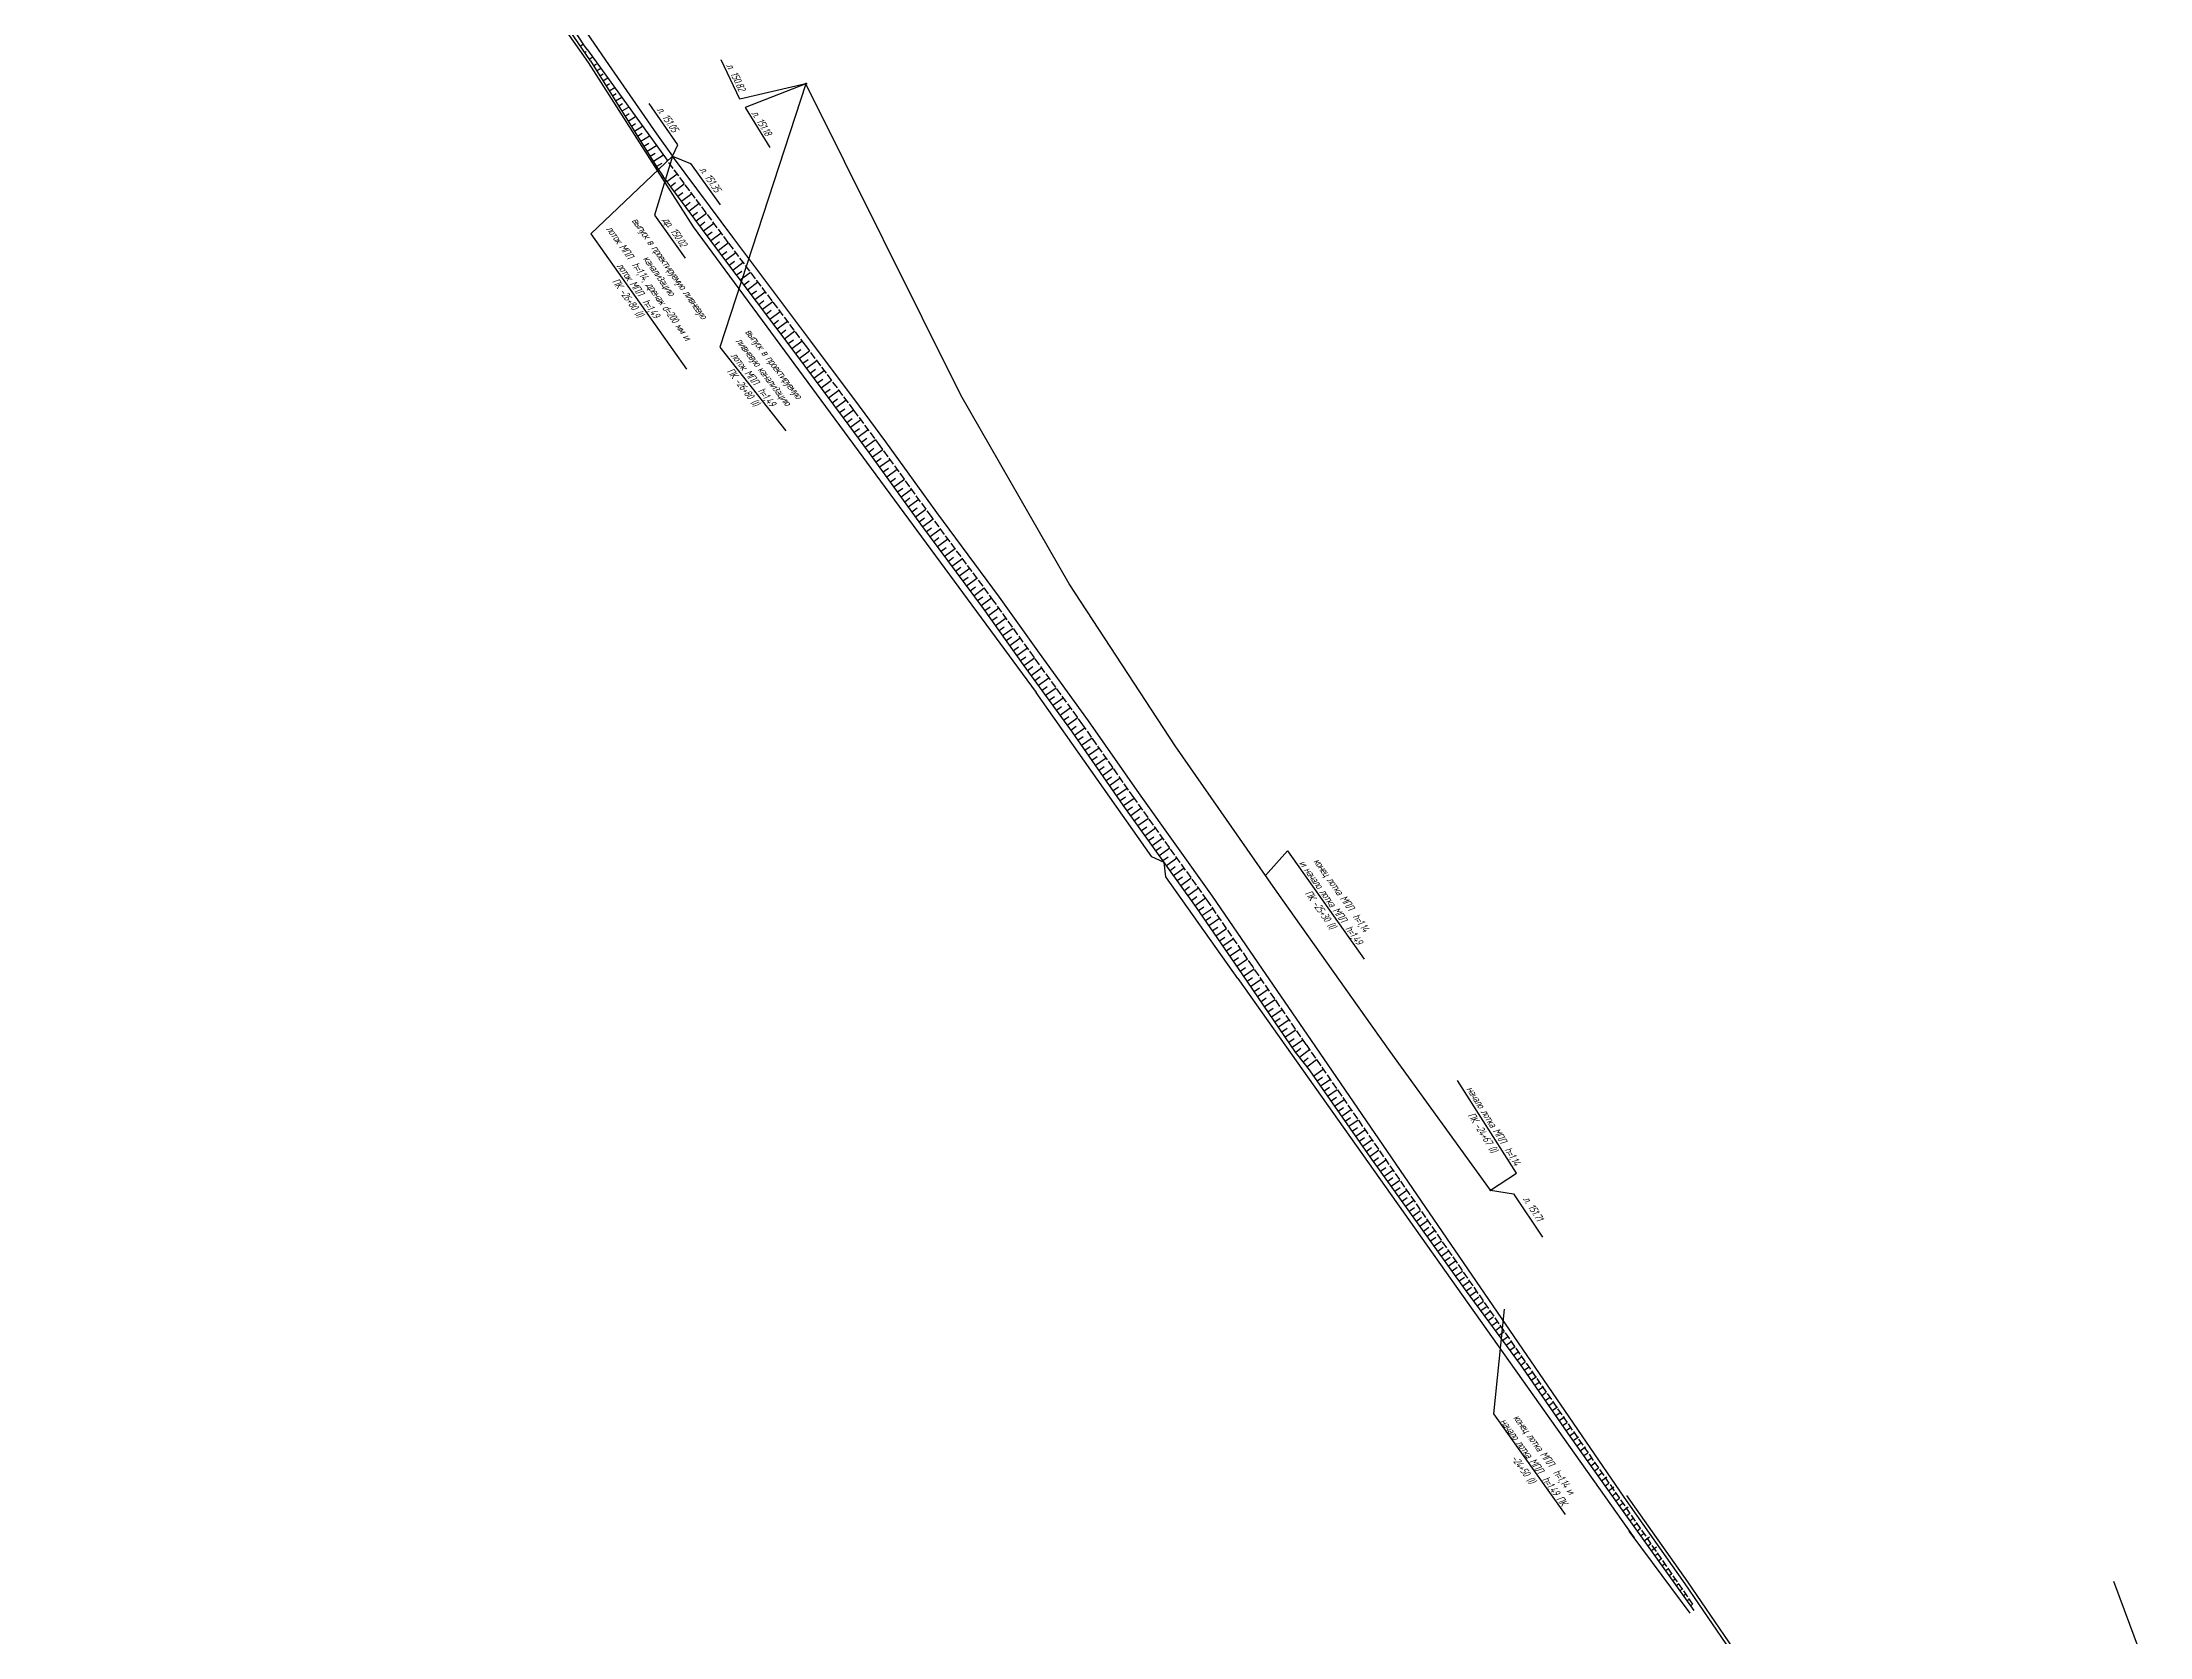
# Model space of a CAD drawing. Extents: x -2947 to 9736, y 6504 to 14001.
# Drawn here: x 9232.7 to 9575.4, y 12360.8 to 12620.2 of the extents above; entities that cross this region are included whole.
import ezdxf

# ---------------------------------------------------------------- set-up
doc = ezdxf.new("R2010")
doc.units = 0
doc.linetypes.add('ACAD_ISO02W100', pattern=[15, 12, -3])
for name, color, linetype, lineweight in [('-ЛОТОК Киселева', 4, 'Continuous', 40), ('Откосы и лоток 30.08.16', 1, 'Continuous', 40), ('откосыы', 1, 'Continuous', 40)]:
    doc.layers.add(name, color=color, linetype=linetype, lineweight=lineweight)
doc.styles.get("Standard").update_dxf_attribs({"font": 'arial.ttf'})
doc.linetypes.add('LOTOK', pattern='A,7e-05,[1,Лоток,S=1,R=0,X=0,Y=0],-7', length=7.00007)
doc.linetypes.add('Водоотвод право', pattern='A,15,[130,ltypeshp.shx,S=0.75,R=0,X=0,Y=0],-1e-05,[130,ltypeshp.shx,S=2.527969,R=81.469167,X=-2.5,Y=0.375],-1e-05,[130,ltypeshp.shx,S=2.527969,R=-81.469167,X=-2.5,Y=-0.375],-1e-05,[130,ltypeshp.shx,S=0.75,R=0,X=-5,Y=0],-1e-05,[130,ltypeshp.shx,S=1.875,R=90,X=-3.125,Y=0.1875],-1e-05,[130,ltypeshp.shx,S=1.25,R=90,X=-3.75,Y=0.375],-1e-05,[130,ltypeshp.shx,S=0.625,R=90,X=-4.375,Y=0.5625],-1e-05,[130,ltypeshp.shx,S=1.875,R=90,X=-3.125,Y=-0.1875],-1e-05,[130,ltypeshp.shx,S=1.25,R=90,X=-3.75,Y=-0.375],-1e-05,[130,ltypeshp.shx,S=0.625,R=90,X=-4.375,Y=-0.5625],-1e-05,[130,ltypeshp.shx,S=2.5,R=90,X=-2.5,Y=0],-1e-05', length=15.00011)
doc.linetypes.add('Забор Металлический-2$0$ЗАБОР_МЕТ_Б1М', pattern='A,1.25,[133,ltypeshp.shx,S=0.25,R=0,X=-0.25,Y=0],-0.001,[133,ltypeshp.shx,S=0.145,R=0,X=-0.145,Y=0],-0.001,[130,ltypeshp.shx,S=0.125,R=0,X=0,Y=0.4],1.25', length=2.502)

msp = doc.modelspace()

# ---------------------------------------------------------------- linework, layer by layer
at = {"layer": '-ЛОТОК Киселева', "color": 5, "linetype": 'Водоотвод право', "lineweight": 30, "ltscale": 0.4}
for points in [[(9232.68, 12796.35), (9237.25, 12786.38), (9243.08, 12773.65), (9248.91, 12760.92), (9254.74, 12748.2), (9263.49, 12729.1), (9266.4, 12722.74), (9272.25, 12710.02), (9278.2, 12697.35), (9284.38, 12684.78), (9290.84, 12672.37), (9294.19, 12666.22), (9297.58, 12660.1), (9301.47, 12653.37), (9305.69, 12646.23), (9313.03, 12634.31), (9320.02, 12623.5), (9324.27, 12617.26)], [(9322.39, 12620.02), (9324.27, 12617.26), (9332.58, 12605.26), (9335.16, 12601.63)], [(9324.27, 12617.26), (9332.58, 12605.26), (9335.16, 12601.63)], [(9448.92, 12460.17), (9433.2, 12482.32), (9416.88, 12505.74), (9399.66, 12532.07), (9382.06, 12562.76), (9356.87, 12613.42)], [(9448.92, 12460.17), (9433.2, 12482.32), (9416.88, 12505.74), (9399.66, 12532.07), (9382.06, 12562.76), (9356.87, 12613.42)], [(9448.92, 12460.17), (9433.2, 12482.32), (9416.88, 12505.74), (9399.66, 12532.07), (9382.06, 12562.76), (9356.87, 12613.42)], [(9448.92, 12460.17), (9433.2, 12482.32), (9416.88, 12505.74), (9399.66, 12532.07), (9382.06, 12562.76), (9356.87, 12613.42)], [(9448.92, 12460.17), (9433.2, 12482.32), (9416.88, 12505.74), (9399.66, 12532.07), (9382.06, 12562.76), (9356.87, 12613.42)], [(9448.92, 12460.17), (9433.2, 12482.32), (9416.88, 12505.74), (9399.66, 12532.07), (9382.06, 12562.76), (9356.87, 12613.42)], [(9489.9, 12383.55), (9439.07, 12457.83), (9430.42, 12470.45), (9422.99, 12481.3), (9411.08, 12497.95), (9402.79, 12509.82), (9394.84, 12520.79), (9388.33, 12529.93), (9378.16, 12543.66), (9369.84, 12555.18), (9365.55, 12560.98), (9357.66, 12571.57), (9345.13, 12588.26), (9335.16, 12601.63)], [(9468.16, 12433.47), (9451.85, 12456.04), (9448.92, 12460.17)], [(9468.16, 12433.47), (9451.85, 12456.04), (9448.92, 12460.17)], [(9468.16, 12433.47), (9451.85, 12456.04), (9448.92, 12460.17)], [(9468.16, 12433.47), (9451.85, 12456.04), (9448.92, 12460.17)], [(9468.16, 12433.47), (9451.85, 12456.04), (9448.92, 12460.17)], [(9468.16, 12433.47), (9451.85, 12456.04), (9448.92, 12460.17)]]:
    msp.add_lwpolyline(points, dxfattribs=at)
at = {"layer": '-ЛОТОК Киселева', "color": 5, "linetype": 'Continuous', "lineweight": 30}
for points in [[(9356.87, 12613.42), (9346.1, 12610.92), (9343.08, 12617.3)], [(9356.87, 12613.42), (9342.88, 12570.58), (9353.6, 12556.95)], [(9356.87, 12613.42), (9346.97, 12609.56), (9351.01, 12603.06)], [(9335.16, 12601.63), (9336.03, 12603.5), (9331.35, 12610.21)], [(9335.16, 12601.63), (9321.91, 12588.98), (9337.47, 12567)], [(9335.16, 12601.63), (9332.26, 12592.04), (9337.24, 12585.05)], [(9335.16, 12601.63), (9338.12, 12600.44), (9342.9, 12593.71)], [(9468.16, 12433.47), (9471.89, 12432.89), (9476.65, 12425.84)]]:
    msp.add_lwpolyline(points, dxfattribs=at)
at = {"layer": '-ЛОТОК Киселева', "color": 5, "lineweight": 30}
for points in [[(9431.57, 12484.65), (9435.18, 12488.64), (9447.63, 12471.03)], [(9470.38, 12414.12), (9468.66, 12397.12), (9480.32, 12380.73)]]:
    msp.add_lwpolyline(points, dxfattribs=at)
at = {"layer": '-ЛОТОК Киселева', "color": 5, "lineweight": 30, "elevation": 0}
msp.add_lwpolyline([(9468.16, 12433.47), (9472.37, 12436.25), (9462.82, 12451.29)], dxfattribs=at)
at = {"layer": '-ЛОТОК Киселева', "color": 5, "lineweight": 30}
for centre in [(9356.87, 12613.42), (9356.87, 12613.42), (9356.87, 12613.42), (9356.87, 12613.42), (9356.87, 12613.42), (9356.87, 12613.42), (9468.16, 12433.47), (9468.16, 12433.47), (9468.16, 12433.47), (9468.16, 12433.47), (9468.16, 12433.47), (9468.16, 12433.47)]:
    msp.add_circle(centre, 0.1, dxfattribs=at)
at = {"color": 5, "lineweight": 30}
for p, q in [((9322.81, 12616.61), (9322.32, 12616.3)), ((9323.52, 12615.91), (9322.83, 12615.48)), ((9323.87, 12614.99), (9323.35, 12614.66)), ((9324.65, 12614.34), (9323.86, 12613.84)), ((9324.93, 12613.38), (9324.37, 12613.03)), ((9325.78, 12612.77), (9324.89, 12612.21)), ((9326, 12611.76), (9325.4, 12611.39)), ((9326.92, 12611.2), (9325.91, 12610.57)), ((9327.06, 12610.15), (9326.42, 12609.75)), ((9328.05, 12609.63), (9326.94, 12608.93)), ((9328.12, 12608.53), (9327.45, 12608.11)), ((9329.18, 12608.06), (9327.96, 12607.3)), ((9329.18, 12606.92), (9328.48, 12606.48)), ((9330.31, 12606.48), (9328.99, 12605.66)), ((9330.24, 12605.3), (9329.5, 12604.84)), ((9331.44, 12604.91), (9330.02, 12604.02)), ((9331.3, 12603.69), (9330.53, 12603.2)), ((9332.57, 12603.34), (9331.04, 12602.38)), ((9332.36, 12602.07), (9331.55, 12601.57)), ((9333.72, 12601.78), (9332.07, 12600.75)), ((9333.42, 12600.46), (9332.58, 12599.93)), ((9334.23, 12597.51), (9335.92, 12598.77)), ((9334.83, 12596.71), (9335.67, 12597.34)), ((9335.43, 12595.91), (9337.11, 12597.17)), ((9336.02, 12595.11), (9336.87, 12595.74)), ((9336.62, 12594.31), (9338.3, 12595.57)), ((9337.22, 12593.51), (9338.06, 12594.14)), ((9337.81, 12592.71), (9339.5, 12593.97)), ((9338.41, 12591.91), (9339.25, 12592.54)), ((9339.01, 12591.11), (9340.69, 12592.36)), ((9339.6, 12590.31), (9340.45, 12590.94)), ((9340.2, 12589.51), (9341.88, 12590.76)), ((9340.8, 12588.71), (9341.64, 12589.34)), ((9341.39, 12587.91), (9343.08, 12589.16)), ((9341.99, 12587.11), (9342.83, 12587.74)), ((9342.59, 12586.31), (9344.27, 12587.57)), ((9343.19, 12585.51), (9344.03, 12586.14)), ((9343.79, 12584.71), (9345.47, 12585.97)), ((9344.39, 12583.91), (9345.23, 12584.55)), ((9344.99, 12583.12), (9346.66, 12584.38)), ((9345.59, 12582.32), (9346.43, 12582.95)), ((9346.19, 12581.52), (9347.86, 12582.78)), ((9346.79, 12580.72), (9347.62, 12581.35)), ((9347.39, 12579.92), (9349.06, 12581.19)), ((9347.98, 12579.13), (9348.82, 12579.76)), ((9348.58, 12578.33), (9350.26, 12579.59)), ((9349.18, 12577.53), (9350.02, 12578.16)), ((9349.78, 12576.73), (9351.46, 12577.99)), ((9350.38, 12575.94), (9351.22, 12576.57)), ((9350.98, 12575.14), (9352.66, 12576.4)), ((9351.58, 12574.34), (9352.42, 12574.97)), ((9352.18, 12573.54), (9353.86, 12574.8)), ((9352.78, 12572.74), (9353.62, 12573.37)), ((9353.38, 12571.95), (9355.06, 12573.21)), ((9353.98, 12571.15), (9354.82, 12571.78)), ((9354.58, 12570.35), (9356.26, 12571.61)), ((9355.18, 12569.55), (9356.02, 12570.18)), ((9355.78, 12568.75), (9357.46, 12570)), ((9356.37, 12567.95), (9357.22, 12568.58)), ((9356.97, 12567.15), (9358.65, 12568.4)), ((9357.57, 12566.35), (9358.41, 12566.98)), ((9358.16, 12565.55), (9359.85, 12566.8)), ((9358.76, 12564.75), (9359.6, 12565.37)), ((9359.35, 12563.95), (9361.04, 12565.2)), ((9359.95, 12563.15), (9360.79, 12563.77)), ((9360.55, 12562.34), (9362.23, 12563.6)), ((9361.14, 12561.54), (9361.98, 12562.17)), ((9361.74, 12560.74), (9363.42, 12562)), ((9362.33, 12559.94), (9363.18, 12560.57)), ((9362.93, 12559.14), (9364.61, 12560.4)), ((9363.52, 12558.34), (9364.37, 12558.96)), ((9364.12, 12557.54), (9365.8, 12558.79)), ((9364.71, 12556.73), (9365.55, 12557.36)), ((9365.3, 12555.93), (9366.99, 12557.18)), ((9365.9, 12555.13), (9366.74, 12555.75)), ((9366.49, 12554.33), (9368.18, 12555.58)), ((9367.08, 12553.52), (9367.93, 12554.15)), ((9367.67, 12552.72), (9369.37, 12553.95)), ((9368.26, 12551.91), (9369.11, 12552.52)), ((9368.84, 12551.1), (9370.54, 12552.33)), ((9369.42, 12550.29), (9370.28, 12550.9)), ((9370.01, 12549.48), (9371.71, 12550.71)), ((9370.59, 12548.67), (9371.44, 12549.28)), ((9371.18, 12547.86), (9372.88, 12549.09)), ((9371.76, 12547.05), (9372.61, 12547.67)), ((9372.34, 12546.24), (9374.05, 12547.47)), ((9372.93, 12545.43), (9373.78, 12546.05)), ((9373.51, 12544.62), (9375.22, 12545.85)), ((9374.1, 12543.81), (9374.95, 12544.43)), ((9374.68, 12543), (9376.38, 12544.23)), ((9375.27, 12542.19), (9376.12, 12542.81)), ((9375.85, 12541.39), (9377.54, 12542.64)), ((9376.45, 12540.59), (9377.29, 12541.21)), ((9377.04, 12539.79), (9378.73, 12541.04)), ((9377.64, 12538.98), (9378.48, 12539.61)), ((9378.23, 12538.18), (9379.92, 12539.43)), ((9378.83, 12537.38), (9379.67, 12538)), ((9379.42, 12536.58), (9381.11, 12537.83)), ((9380.02, 12535.78), (9380.86, 12536.4)), ((9380.61, 12534.97), (9382.3, 12536.22)), ((9381.2, 12534.17), (9382.05, 12534.8)), ((9381.8, 12533.37), (9383.49, 12534.62)), ((9382.39, 12532.57), (9383.24, 12533.19)), ((9382.99, 12531.77), (9384.67, 12533.02)), ((9383.58, 12530.96), (9384.43, 12531.59)), ((9384.18, 12530.16), (9385.86, 12531.41)), ((9384.77, 12529.36), (9385.61, 12529.99)), ((9385.37, 12528.56), (9387.05, 12529.81)), ((9385.95, 12527.75), (9386.81, 12528.36)), ((9386.53, 12526.94), (9388.24, 12528.16)), ((9387.11, 12526.13), (9387.97, 12526.74)), ((9387.69, 12525.31), (9389.4, 12526.53)), ((9388.27, 12524.5), (9389.12, 12525.11)), ((9388.85, 12523.69), (9390.56, 12524.9)), ((9389.43, 12522.87), (9390.28, 12523.48)), ((9390.01, 12522.06), (9391.72, 12523.28)), ((9390.59, 12521.25), (9391.44, 12521.86)), ((9391.16, 12520.43), (9392.87, 12521.65)), ((9391.74, 12519.62), (9392.6, 12520.23)), ((9392.32, 12518.81), (9394.02, 12520.04)), ((9392.91, 12518), (9393.76, 12518.62)), ((9393.49, 12517.19), (9395.19, 12518.42)), ((9394.08, 12516.38), (9394.93, 12517)), ((9394.67, 12515.58), (9396.37, 12516.81)), ((9395.25, 12514.77), (9396.1, 12515.38)), ((9395.84, 12513.96), (9397.54, 12515.19)), ((9396.42, 12513.15), (9397.27, 12513.77)), ((9397.01, 12512.34), (9398.71, 12513.57)), ((9397.59, 12511.53), (9398.44, 12512.15)), ((9398.18, 12510.72), (9399.88, 12511.96)), ((9398.76, 12509.92), (9399.61, 12510.53)), ((9399.35, 12509.11), (9401.05, 12510.34)), ((9399.94, 12508.3), (9400.79, 12508.92)), ((9400.51, 12507.49), (9402.23, 12508.69)), ((9401.08, 12506.67), (9401.95, 12507.27)), ((9401.66, 12505.85), (9403.38, 12507.05)), ((9402.23, 12505.03), (9403.09, 12505.63)), ((9402.8, 12504.21), (9404.52, 12505.42)), ((9403.37, 12503.39), (9404.23, 12504)), ((9403.94, 12502.58), (9405.66, 12503.78)), ((9404.52, 12501.76), (9405.38, 12502.36)), ((9405.09, 12500.94), (9406.81, 12502.14)), ((9405.66, 12500.12), (9406.52, 12500.72)), ((9406.23, 12499.3), (9407.95, 12500.51)), ((9406.8, 12498.49), (9407.66, 12499.09)), ((9407.37, 12497.67), (9409.1, 12498.87)), ((9407.95, 12496.85), (9408.81, 12497.45)), ((9408.52, 12496.03), (9410.23, 12497.25)), ((9409.1, 12495.22), (9409.95, 12495.83)), ((9409.68, 12494.41), (9411.39, 12495.63)), ((9410.26, 12493.59), (9411.11, 12494.21)), ((9410.84, 12492.78), (9412.55, 12494)), ((9411.42, 12491.97), (9412.27, 12492.58)), ((9412, 12491.16), (9413.71, 12492.38)), ((9412.58, 12490.35), (9413.44, 12490.96)), ((9413.16, 12489.53), (9414.87, 12490.76)), ((9413.74, 12488.72), (9414.6, 12489.33)), ((9414.32, 12487.91), (9416.03, 12489.13)), ((9414.9, 12487.1), (9415.76, 12487.71)), ((9415.48, 12486.29), (9417.19, 12487.51)), ((9416.06, 12485.47), (9416.92, 12486.09)), ((9416.65, 12484.66), (9418.35, 12485.88)), ((9417.23, 12483.85), (9418.08, 12484.46)), ((9417.81, 12483.04), (9419.51, 12484.26)), ((9418.39, 12482.23), (9419.24, 12482.84)), ((9418.97, 12481.41), (9420.68, 12482.64)), ((9419.55, 12480.6), (9420.4, 12481.21)), ((9420.13, 12479.79), (9421.84, 12481.01)), ((9420.7, 12478.97), (9421.57, 12479.57)), ((9421.26, 12478.15), (9423, 12479.34)), ((9421.83, 12477.32), (9422.69, 12477.92)), ((9422.39, 12476.5), (9424.12, 12477.69)), ((9422.96, 12475.68), (9423.82, 12476.27)), ((9423.52, 12474.85), (9425.25, 12476.04)), ((9424.08, 12474.03), (9424.95, 12474.62)), ((9424.65, 12473.21), (9426.38, 12474.39)), ((9425.21, 12472.38), (9426.08, 12472.98)), ((9425.78, 12471.56), (9427.51, 12472.75)), ((9426.34, 12470.74), (9427.21, 12471.33)), ((9426.91, 12469.91), (9428.64, 12471.1)), ((9427.47, 12469.09), (9428.34, 12469.68)), ((9428.03, 12468.27), (9429.77, 12469.45)), ((9428.6, 12467.44), (9429.46, 12468.04)), ((9429.16, 12466.62), (9430.89, 12467.81)), ((9429.73, 12465.8), (9430.59, 12466.39)), ((9430.29, 12464.97), (9432.02, 12466.16)), ((9430.86, 12464.15), (9431.72, 12464.74)), ((9431.42, 12463.33), (9433.15, 12464.51)), ((9431.98, 12462.5), (9432.85, 12463.1)), ((9432.55, 12461.68), (9434.28, 12462.87)), ((9433.11, 12460.86), (9433.98, 12461.45)), ((9433.68, 12460.03), (9435.41, 12461.22)), ((9434.24, 12459.21), (9435.11, 12459.8)), ((9434.8, 12458.39), (9436.54, 12459.57)), ((9435.37, 12457.56), (9436.24, 12458.16)), ((9435.93, 12456.74), (9437.67, 12457.93)), ((9436.5, 12455.92), (9437.33, 12456.56)), ((9437.11, 12455.13), (9438.77, 12456.41)), ((9437.72, 12454.34), (9438.55, 12454.98)), ((9438.33, 12453.55), (9439.87, 12454.73)), ((9439.42, 12452.07), (9440.97, 12453.14)), ((9439.99, 12451.25), (9440.85, 12451.85)), ((9440.55, 12450.43), (9442.1, 12451.5)), ((9441.12, 12449.61), (9441.99, 12450.21)), ((9441.69, 12448.79), (9443.23, 12449.86)), ((9442.26, 12447.98), (9443.13, 12448.58)), ((9442.83, 12447.16), (9444.36, 12448.22)), ((9443.4, 12446.34), (9444.26, 12446.94)), ((9443.97, 12445.52), (9445.5, 12446.58)), ((9444.54, 12444.7), (9445.4, 12445.3)), ((9445.11, 12443.88), (9446.63, 12444.94)), ((9445.68, 12443.06), (9446.54, 12443.66)), ((9446.25, 12442.24), (9447.76, 12443.3)), ((9446.82, 12441.43), (9447.68, 12442.02)), ((9447.39, 12440.61), (9448.9, 12441.65)), ((9447.96, 12439.79), (9448.82, 12440.39)), ((9448.53, 12438.97), (9450.03, 12440.01)), ((9449.11, 12438.16), (9449.96, 12438.77)), ((9449.69, 12437.35), (9451.15, 12438.4)), ((9450.28, 12436.54), (9451.13, 12437.16)), ((9450.86, 12435.73), (9452.28, 12436.75)), ((9451.45, 12434.92), (9452.3, 12435.54)), ((9452.03, 12434.11), (9453.41, 12435.11)), ((9452.61, 12433.31), (9453.46, 12433.92)), ((9453.2, 12432.5), (9454.55, 12433.47)), ((9453.78, 12431.69), (9454.63, 12432.3)), ((9454.36, 12430.88), (9455.68, 12431.83)), ((9454.95, 12430.07), (9455.8, 12430.68)), ((9455.53, 12429.26), (9456.81, 12430.19)), ((9456.11, 12428.45), (9456.97, 12429.07)), ((9456.7, 12427.64), (9457.95, 12428.54)), ((9457.28, 12426.83), (9458.13, 12427.44)), ((9457.86, 12426.02), (9459.08, 12426.9)), ((9458.44, 12425.21), (9459.29, 12425.82)), ((9459.01, 12424.4), (9460.22, 12425.25)), ((9459.59, 12423.58), (9460.45, 12424.19)), ((9460.17, 12422.77), (9461.35, 12423.61)), ((9460.75, 12421.96), (9461.61, 12422.57)), ((9461.33, 12421.15), (9462.49, 12421.97)), ((9461.91, 12420.34), (9462.77, 12420.95)), ((9462.49, 12419.53), (9463.62, 12420.33)), ((9463.07, 12418.71), (9463.93, 12419.32)), ((9463.65, 12417.9), (9464.75, 12418.69)), ((9464.23, 12417.09), (9465.08, 12417.71)), ((9464.82, 12416.29), (9465.88, 12417.06)), ((9465.41, 12415.48), (9466.26, 12416.11)), ((9466, 12414.68), (9467.01, 12415.42)), ((9466.59, 12413.88), (9467.44, 12414.5)), ((9467.18, 12413.07), (9468.14, 12413.78)), ((9467.77, 12412.27), (9468.62, 12412.89)), ((9468.37, 12411.46), (9469.28, 12412.13)), ((9468.96, 12410.66), (9469.8, 12411.28)), ((9469.55, 12409.86), (9470.41, 12410.49)), ((9470.14, 12409.05), (9470.98, 12409.67)), ((9470.73, 12408.25), (9471.54, 12408.85)), ((9471.32, 12407.44), (9472.16, 12408.07)), ((9471.91, 12406.64), (9472.68, 12407.21)), ((9472.5, 12405.84), (9473.34, 12406.46)), ((9473.08, 12405.03), (9473.83, 12405.54)), ((9473.65, 12404.21), (9474.52, 12404.81)), ((9474.22, 12403.39), (9474.96, 12403.9)), ((9474.79, 12402.57), (9475.65, 12403.17)), ((9475.36, 12401.75), (9476.09, 12402.26)), ((9475.93, 12400.93), (9476.79, 12401.53)), ((9476.49, 12400.11), (9477.23, 12400.62)), ((9477.06, 12399.29), (9477.92, 12399.89)), ((9477.63, 12398.47), (9478.36, 12398.98)), ((9478.2, 12397.65), (9479.06, 12398.25)), ((9478.77, 12396.83), (9479.49, 12397.34)), ((9479.33, 12396.01), (9480.2, 12396.61)), ((9479.9, 12395.19), (9480.63, 12395.69)), ((9480.47, 12394.37), (9481.19, 12394.87)), ((9481.04, 12393.55), (9481.76, 12394.05)), ((9481.61, 12392.74), (9482.47, 12393.34)), ((9482.19, 12391.92), (9482.89, 12392.42)), ((9482.77, 12391.11), (9483.62, 12391.72)), ((9483.34, 12390.3), (9484.02, 12390.78)), ((9483.92, 12389.48), (9484.59, 12389.96)), ((9484.5, 12388.67), (9485.15, 12389.13)), ((9485.07, 12387.85), (9485.72, 12388.31)), ((9485.65, 12387.04), (9486.29, 12387.49)), ((9486.23, 12386.23), (9487.08, 12386.83)), ((9486.8, 12385.41), (9487.42, 12385.85)), ((9487.38, 12384.6), (9488.24, 12385.21)), ((9487.96, 12383.78), (9488.56, 12384.21)), ((9488.53, 12382.97), (9489.12, 12383.39)), ((9489.11, 12382.16), (9489.69, 12382.57)), ((9489.69, 12381.35), (9490.54, 12381.96)), ((9490.27, 12380.53), (9490.82, 12380.93)), ((9490.85, 12379.72), (9491.39, 12380.11)), ((9491.43, 12378.91), (9491.95, 12379.29)), ((9492.01, 12378.1), (9492.52, 12378.47)), ((9492.59, 12377.29), (9493.09, 12377.64)), ((9493.17, 12376.47), (9494.02, 12377.08)), ((9493.74, 12375.66), (9494.22, 12376)), ((9494.32, 12374.85), (9495.18, 12375.46)), ((9494.9, 12374.04), (9495.35, 12374.36)), ((9495.48, 12373.23), (9495.92, 12373.54)), ((9496.06, 12372.42), (9496.49, 12372.72)), ((9496.64, 12371.6), (9497.05, 12371.9)), ((9497.22, 12370.79), (9497.62, 12371.08)), ((9497.8, 12369.98), (9498.19, 12370.26)), ((9498.38, 12369.17), (9498.76, 12369.44)), ((9498.96, 12368.36), (9499.32, 12368.61)), ((9499.54, 12367.54), (9499.89, 12367.79)), ((9569.45, 12369.9), (9575.37, 12353.98)), ((9500.12, 12366.73), (9500.46, 12366.97)), ((9500.7, 12365.92), (9501.02, 12366.15))]:
    msp.add_line(p, q, dxfattribs=at)
at = {"color": 5, "linetype": 'LOTOK', "lineweight": 30}
msp.add_lwpolyline([(9547.38, 12287.56), (9545.46, 12291.61), (9541.82, 12299.11), (9537.41, 12307.86), (9532.56, 12317.03), (9528.59, 12324.2), (9522.96, 12333.92), (9518.52, 12341.24), (9513.69, 12348.9), (9508.72, 12356.47), (9499.82, 12369.47), (9489.9, 12383.55)], dxfattribs=at)
at = {"color": 5, "lineweight": 30}
msp.add_lwpolyline([(9547.83, 12287.77), (9545.91, 12291.82), (9542.27, 12299.33), (9537.85, 12308.09), (9533, 12317.26), (9529.03, 12324.45), (9523.39, 12334.17), (9518.95, 12341.5), (9514.11, 12349.17), (9509.14, 12356.75), (9500.23, 12369.76), (9490.31, 12383.84)], dxfattribs=at)
at = {"layer": 'Откосы и лоток 30.08.16', "color": 5, "lineweight": 30}
for p, q in [((9320.16, 12619.54), (9320.69, 12619.89)), ((9320.87, 12618.51), (9321.12, 12618.68)), ((9321.61, 12617.41), (9322.13, 12617.76))]:
    msp.add_line(p, q, dxfattribs=at)
at = {"layer": 'Откосы и лоток 30.08.16', "color": 5, "linetype": 'Забор Металлический-2$0$ЗАБОР_МЕТ_Б1М', "lineweight": 30}
for p, q in [((9427.07, 12467.91), (9491.51, 12376.93)), ((9490.64, 12378.02), (9494.44, 12372.92))]:
    msp.add_line(p, q, dxfattribs=at)
for points in [[(9311.33, 12631.37), (9321.48, 12616.89)], [(9321.48, 12616.89), (9338.52, 12590.12)], [(9338.52, 12590.12), (9394.28, 12514.41)], [(9413.13, 12487.67), (9394.28, 12514.41)], [(9415.4, 12484.45), (9415.09, 12486.78), (9413.13, 12487.67)], [(9427.07, 12467.91), (9415.4, 12484.45)], [(9494.44, 12372.92), (9500.57, 12364.71)]]:
    msp.add_lwpolyline(points, dxfattribs=at)
at = {"layer": 'Откосы и лоток 30.08.16', "color": 5, "lineweight": 30}
for points in [[(9321.81, 12617.12), (9315.23, 12626.8)], [(9321.37, 12618.91), (9321.37, 12618.91), (9320.78, 12619.76), (9319.94, 12621), (9319.12, 12622.24), (9318.29, 12623.48), (9317.47, 12624.73), (9316.65, 12625.98), (9315.83, 12627.23)]]:
    msp.add_lwpolyline(points, dxfattribs=at)
at = {"layer": 'откосыы', "color": 5, "linetype": 'ACAD_ISO02W100', "lineweight": 30, "ltscale": 0.1}
msp.add_line((9438.18, 12457.18), (9501.02, 12366.15), dxfattribs=at)
at = {"layer": 'откосыы', "color": 5, "lineweight": 30}
for points in [[(9321.37, 12618.91), (9334.28, 12600.97)], [(9321.81, 12617.12), (9332.63, 12599.85), (9333.64, 12598.31)], [(9438.94, 12452.76), (9436.48, 12455.94), (9427.78, 12468.64), (9420.36, 12479.46), (9408.46, 12496.11), (9400.18, 12507.97), (9392.24, 12518.92), (9385.74, 12528.05), (9375.57, 12541.77), (9367.25, 12553.3), (9362.98, 12559.08), (9355.1, 12569.66), (9342.56, 12586.34), (9333.64, 12598.31)], [(9501.28, 12365.11), (9489.09, 12382.19), (9481.16, 12393.38), (9473.02, 12405.13), (9464.09, 12417.29), (9456.59, 12427.8), (9448.58, 12438.89), (9438.85, 12452.89)]]:
    msp.add_lwpolyline(points, dxfattribs=at)
at = {"layer": 'откосыы', "color": 5, "linetype": 'ACAD_ISO02W100', "lineweight": 30, "ltscale": 0.1}
msp.add_lwpolyline([(9438.18, 12457.18), (9429.51, 12469.83), (9422.09, 12480.66), (9410.18, 12497.32), (9401.89, 12509.18), (9393.95, 12520.15), (9387.44, 12529.28), (9377.27, 12543.01), (9368.95, 12554.54), (9364.66, 12560.33), (9356.78, 12570.92), (9344.24, 12587.6), (9334.28, 12600.97)], dxfattribs=at)

# ---------------------------------------------------------------- texts
at = {"layer": '-ЛОТОК Киселева', "color": 5, "lineweight": 30, "char_height": 1.25, "attachment_point": 5}
for s, insert, width, rotation in [('{\\Fspds|c204;\\Q15;\\W0.9;\\T0.9;л\\Fspds|c0;. 150.82}', (9345.48, 12614.53), 9.4469, 295.6283), ('{\\Fspds|c204;\\Q15;\\W0.9;\\T0.9;л\\Fspds|c0;. 151.05}', (9334.38, 12607.67), 10.7397, 304.1374), ('{\\Fspds|c204;\\Q15;\\W0.9;\\T0.9;л\\Fspds|c0;. 151.18}', (9349.66, 12607.06), 9.4469, 301.4327), ('{\\Fspds|c204;\\Q15;\\W0.9;\\T0.9;л\\Fspds|c0;. 151.35}', (9341.3, 12597.91), 10.7397, 304.1374), ('{\\Fspds|c204;\\Q15;\\W0.9;\\T0.9;выпуск\\Fspds|c0; \\Fspds|c204;в\\Fspds|c0; \\Fspds|c204;проектируемую\\Fspds|c0; \\Fspds|c204;ливневую\\Fspds|c0; \\Fspds|c204;канализацию\\Fspds|c0; \\P\\Fspds|c204;лоток\\Fspds|c0; \\Fspds|c204;МПЛ\\Fspds|c0;  h=1,14, \\Fspds|c204;дренаж\\Fspds|c0; d=200 \\Fspds|c204;мм\\Fspds|c0; \\Fspds|c204;и\\Fspds|c0; \\Fspds|c204;лоток\\Fspds|c0; \\Fspds|c204;МПЛ\\Fspds|c0;  h=1,49 \\Fspds|c204;\\PПК\\Fspds|c0; -26+80 (I)}', (9331.25, 12581.01), 23.3298, 305.3574), ('{\\Fspds|c204;\\Q15;\\W0.9;\\T0.9;др\\Fspds|c0;. 15\\Fspds|c204;0.02}', (9335.42, 12589.26), 10.7397, 304.1374), ('{\\Fspds|c204;\\Q15;\\W0.9;\\T0.9;выпуск\\Fspds|c0; \\Fspds|c204;в\\Fspds|c0; \\Fspds|c204;проектируемую\\Fspds|c0; \\P\\Fspds|c204;ливневую\\Fspds|c0; \\Fspds|c204;канализацию\\Fspds|c0; \\P\\Fspds|c204;лоток\\Fspds|c0; \\Fspds|c204;МПЛ\\Fspds|c0;  h=1,49 \\P\\Fspds|c204;ПК\\Fspds|c0; -26+80 (I)}', (9349.09, 12565.97), 27.468, 307.5908), ('{\\Fspds|c204;\\Q15;\\W0.9;\\T0.9;конец\\Fspds|c0; \\Fspds|c204;лотка\\Fspds|c0; \\Fspds|c204;МПЛ\\Fspds|c0;  h=1,14 \\P\\Fspds|c204;и\\Fspds|c0; \\Fspds|c204;начало\\Fspds|c0; \\Fspds|c204;лотка\\Fspds|c0; \\Fspds|c204;МПЛ\\Fspds|c0;  h=1,49 \\P\\Fspds|c204;ПК\\Fspds|c0; -25+30 (I)}', (9442.18, 12480.29), 26.4322, 305.1818), ('{\\Fspds|c204;\\Q15;\\W0.9;\\T0.9;начало\\Fspds|c0; \\Fspds|c204;лотка\\Fspds|c0; \\Fspds|c204;МПЛ\\Fspds|c0;  h=1,14\\P\\Fspds|c204;ПК\\Fspds|c0; -24+67 (I)}', (9467.72, 12443.4, 0), 18.8823, 301.9072), ('{\\Fspds|c204;\\Q15;\\W0.9;\\T0.9;л\\Fspds|c0;. 151.71}', (9475.11, 12430.5), 8.747, 302.4597), ('{\\Fspds|c204;\\Q15;\\W0.9;\\T0.9;конец\\Fspds|c0; \\Fspds|c204;лотка\\Fspds|c0; \\Fspds|c204;МПЛ\\Fspds|c0;  h=1,14 \\Fspds|c204;и\\Fspds|c0; \\Fspds|c204;начало\\Fspds|c0; \\Fspds|c204;лотка\\Fspds|c0; \\Fspds|c204;МПЛ\\Fspds|c0;  h=1,49 \\Fspds|c204;ПК\\Fspds|c0; -24+50 (I)}', (9475.14, 12389.28), 16.7155, 305.9399)]:
    msp.add_mtext(s, dxfattribs=dict(at, insert=insert, width=width, rotation=rotation))

doc.saveas('drawing.dxf')
